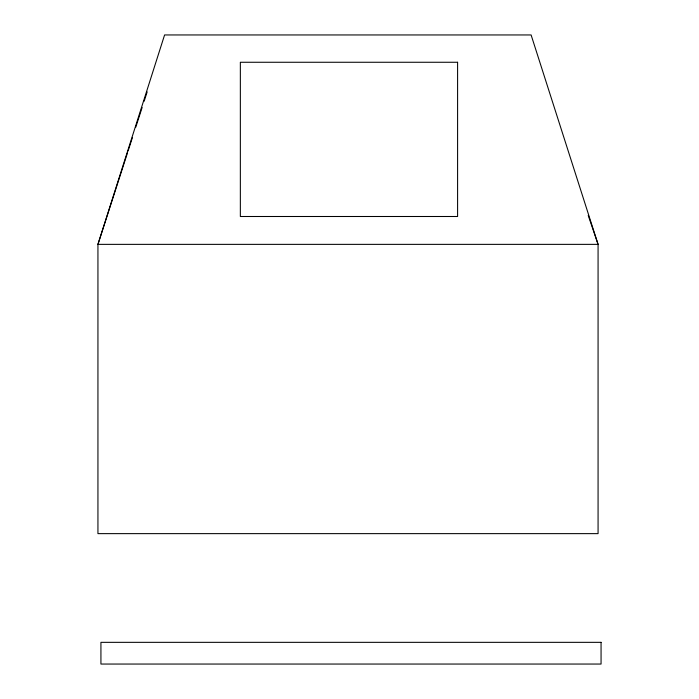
<?xml version="1.0" encoding="UTF-8"?>
<svg xmlns="http://www.w3.org/2000/svg" width="699" height="699" viewBox="0 0 699 699"><rect width="100%" height="100%" fill="white"/><g stroke="black" fill="none" stroke-linecap="round" stroke-linejoin="round"><path stroke-width="1.05" d="M127.41 153.09L97.939 244.362L97.939 533.634L598.073 533.634L598.073 244.362L531.109 34.95L164.588 34.95L97.939 244.362L598.073 244.362L588.226 215.467M128.083 151.019L132.434 137.537M135.781 127.166L142.142 107.463M144.151 101.241L147.166 91.901M457.592 62.263L240.351 62.263L240.351 216.498L457.592 216.498L457.592 62.263M601.061 642.337L100.927 642.337L100.927 664.05L601.061 664.05L601.061 642.337"/></g></svg>
